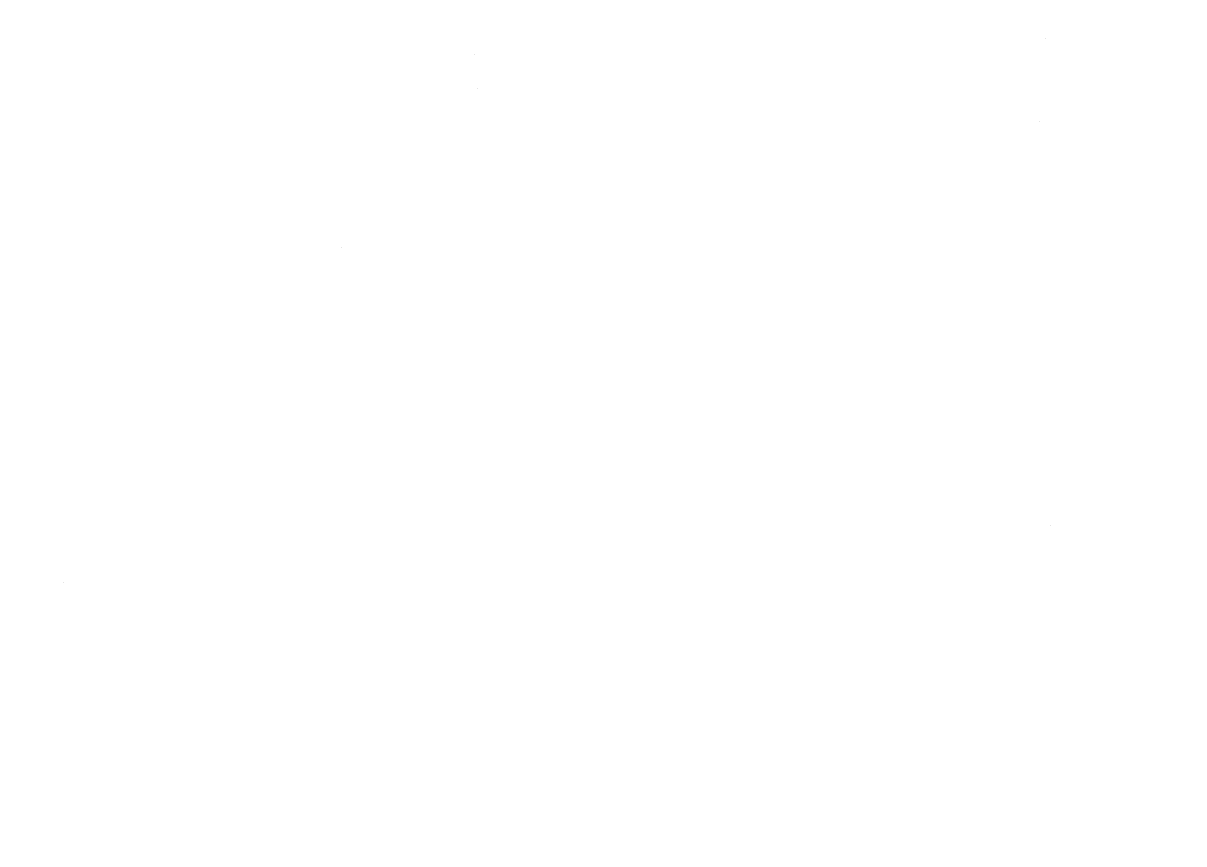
# Model space of a CAD drawing. Extents: x 0.1 to 49.5, y 17.6 to 52.5.
# Drawn here: x 6.135 to 7.66, y 48.67 to 49.749 of the extents above; entities that cross this region are included whole.
import ezdxf

# ---------------------------------------------------------------- set-up
doc = ezdxf.new("R2010")
doc.units = 0
doc.layers.get('0').update_dxf_attribs({"linetype": 'CONTINUOUS'})

msp = doc.modelspace()

# ---------------------------------------------------------------- linework, layer by layer
at = {"color": 7, "const_width": 0.0000000783}
for points in [[(6.2868, 49.6989), (6.264, 49.702), (6.2686, 49.7157), (6.2753, 49.7272), (6.284, 49.7364), (6.2946, 49.7432), (6.307, 49.7473), (6.3212, 49.7487), (6.3389, 49.7465), (6.354, 49.74), (6.3665, 49.7292), (6.3758, 49.7144), (6.3813, 49.6961), (6.3832, 49.6744), (6.3813, 49.6519), (6.3757, 49.633), (6.3663, 49.6177), (6.3539, 49.6065), (6.3393, 49.5998), (6.3224, 49.5976), (6.3061, 49.5998), (6.2919, 49.6064), (6.2798, 49.6173), (6.2706, 49.6323), (6.2651, 49.6508), (6.2633, 49.6729), (6.2633, 49.6746), (6.2633, 49.6767), (6.2634, 49.6794), (6.3604, 49.6794), (6.3585, 49.694), (6.3545, 49.7062), (6.3483, 49.7159), (6.3404, 49.7229), (6.3313, 49.7271), (6.3211, 49.7285), (6.3134, 49.7278), (6.3065, 49.7254), (6.3004, 49.7215), (6.2951, 49.7158), (6.2905, 49.7083), (6.2868, 49.6989)], [(6.431, 49.7454), (6.431, 49.7272), (6.4405, 49.7391), (6.4527, 49.7463), (6.4674, 49.7487), (6.4775, 49.7476), (6.487, 49.7445), (6.496, 49.7392), (6.504, 49.732), (6.5108, 49.7231), (6.5162, 49.7125), (6.5202, 49.7006), (6.5226, 49.6875), (6.5234, 49.6733), (6.5227, 49.6593), (6.5205, 49.6462), (6.5169, 49.634), (6.5118, 49.6232), (6.5053, 49.6142), (6.4974, 49.607), (6.4884, 49.6018), (6.4787, 49.5986), (6.4684, 49.5976), (6.4608, 49.5982), (6.4538, 49.6), (6.4474, 49.6031), (6.4417, 49.6071), (6.4367, 49.6119), (6.4325, 49.6175), (6.4325, 49.5458), (6.4105, 49.5458), (6.4105, 49.7454), (6.431, 49.7454)], [(6.7329, 49.6731), (6.7307, 49.6487), (6.724, 49.6288), (6.7128, 49.6136), (6.7008, 49.6047), (6.6871, 49.5994), (6.6719, 49.5976), (6.6551, 49.5998), (6.6405, 49.6063), (6.628, 49.6171), (6.6185, 49.6318), (6.6129, 49.6498), (6.611, 49.6711), (6.6118, 49.6884), (6.6143, 49.703), (6.6185, 49.715), (6.6243, 49.7249), (6.6316, 49.7332), (6.6404, 49.7398), (6.6503, 49.7448), (6.6608, 49.7477), (6.6719, 49.7487), (6.6889, 49.7465), (6.7036, 49.74), (6.716, 49.7292), (6.7254, 49.7143), (6.731, 49.6956), (6.7329, 49.6731)], [(6.7462, 49.7235), (6.7431, 49.7452), (6.7491, 49.7464), (6.7546, 49.7471), (6.7597, 49.7473), (6.7671, 49.7469), (6.7733, 49.7455), (6.7783, 49.7431), (6.7823, 49.74), (6.7854, 49.7363), (6.7877, 49.732), (6.7892, 49.7257), (6.7901, 49.7161), (6.7904, 49.7031), (6.7904, 49.6199), (6.8065, 49.6199), (6.8065, 49.6008), (6.7904, 49.6008), (6.7904, 49.565), (6.7684, 49.5503), (6.7684, 49.6008), (6.7462, 49.6008), (6.7462, 49.6199), (6.7684, 49.6199), (6.7684, 49.7044), (6.7683, 49.7106), (6.7679, 49.7151), (6.7673, 49.7179), (6.7663, 49.7198), (6.7651, 49.7214), (6.7635, 49.7227), (6.7615, 49.7237), (6.7589, 49.7243), (6.7559, 49.7245), (6.7532, 49.7244), (6.75, 49.724), (6.7462, 49.7235)], [(6.835, 49.6925), (6.8133, 49.6956), (6.8169, 49.711), (6.8229, 49.724), (6.8315, 49.7346), (6.842, 49.7424), (6.854, 49.7471), (6.8674, 49.7487), (6.8841, 49.7465), (6.8984, 49.7401), (6.9104, 49.7293), (6.9194, 49.7145), (6.9248, 49.696), (6.9266, 49.6737), (6.9258, 49.6587), (6.9235, 49.6451), (6.9196, 49.6327), (6.9142, 49.622), (6.9071, 49.6132), (6.8984, 49.6064), (6.8886, 49.6015), (6.8782, 49.5986), (6.8673, 49.5976), (6.854, 49.5989), (6.8425, 49.6029), (6.8326, 49.6095), (6.8247, 49.6185), (6.819, 49.6298), (6.8154, 49.6433), (6.8368, 49.647), (6.8394, 49.6381), (6.843, 49.6308), (6.8476, 49.6251), (6.8532, 49.621), (6.8595, 49.6185), (6.8664, 49.6177), (6.8769, 49.6192), (6.8859, 49.6236), (6.8935, 49.631), (6.8993, 49.6416), (6.9028, 49.6556), (6.9039, 49.673), (6.9028, 49.6907), (6.8995, 49.7048), (6.8939, 49.7153), (6.8865, 49.7227), (6.8778, 49.7271), (6.8677, 49.7285), (6.8595, 49.7276), (6.8523, 49.7246), (6.846, 49.7197), (6.8409, 49.7127), (6.8372, 49.7037), (6.835, 49.6925)], [(6.9755, 49.6008), (6.9534, 49.6008), (6.9534, 49.7454), (6.9755, 49.7454), (6.9755, 49.6008)], [(7.0594, 49.7454), (7.0594, 49.6008), (7.0396, 49.6008), (7.0396, 49.6228), (7.0346, 49.6137), (7.03, 49.6069), (7.0255, 49.6025), (7.0211, 49.5998), (7.0164, 49.5981), (7.0114, 49.5976), (7.0039, 49.5985), (6.9964, 49.6011), (6.9887, 49.6055), (6.9963, 49.6282), (7.0017, 49.6253), (7.0071, 49.6235), (7.0125, 49.6229), (7.0172, 49.6234), (7.0215, 49.625), (7.0255, 49.6277), (7.029, 49.6314), (7.0317, 49.6358), (7.0337, 49.6411), (7.0357, 49.6501), (7.037, 49.6597), (7.0374, 49.6697), (7.0374, 49.7454), (7.0594, 49.7454)], [(7.0807, 49.7235), (7.0776, 49.7452), (7.0835, 49.7464), (7.0891, 49.7471), (7.0942, 49.7473), (7.1016, 49.7469), (7.1078, 49.7455), (7.1128, 49.7431), (7.1168, 49.74), (7.1199, 49.7363), (7.1222, 49.732), (7.1237, 49.7257), (7.1246, 49.7161), (7.1249, 49.7031), (7.1249, 49.6199), (7.141, 49.6199), (7.141, 49.6008), (7.1249, 49.6008), (7.1249, 49.565), (7.1029, 49.5503), (7.1029, 49.6008), (7.0807, 49.6008), (7.0807, 49.6199), (7.1029, 49.6199), (7.1029, 49.7044), (7.1028, 49.7106), (7.1024, 49.7151), (7.1018, 49.7179), (7.1008, 49.7198), (7.0996, 49.7214), (7.098, 49.7227), (7.0959, 49.7237), (7.0934, 49.7243), (7.0904, 49.7245), (7.0877, 49.7244), (7.0845, 49.724), (7.0807, 49.7235)], [(7.2632, 49.7023), (7.2414, 49.6985), (7.2394, 49.7074), (7.236, 49.7149), (7.2311, 49.7208), (7.2248, 49.7251), (7.217, 49.7277), (7.2077, 49.7285), (7.1984, 49.7278), (7.1909, 49.7255), (7.1851, 49.7217), (7.1811, 49.7168), (7.1786, 49.7114), (7.1778, 49.7055), (7.1785, 49.7004), (7.1807, 49.696), (7.1843, 49.6925), (7.1888, 49.6901), (7.1963, 49.6873), (7.2068, 49.6842), (7.2213, 49.6798), (7.2326, 49.6759), (7.2405, 49.6724), (7.2462, 49.6687), (7.2509, 49.6641), (7.2547, 49.6586), (7.2574, 49.6526), (7.259, 49.6461), (7.2595, 49.6392), (7.2591, 49.633), (7.2577, 49.627), (7.2555, 49.6213), (7.2526, 49.6162), (7.2489, 49.6116), (7.2447, 49.6077), (7.2408, 49.605), (7.2362, 49.6026), (7.2307, 49.6005), (7.2246, 49.5989), (7.2182, 49.5979), (7.2116, 49.5976), (7.2018, 49.5981), (7.1928, 49.5998), (7.1847, 49.6025), (7.1777, 49.6061), (7.172, 49.6106), (7.1676, 49.6158), (7.1643, 49.622), (7.1618, 49.6294), (7.16, 49.6381), (7.1816, 49.6414), (7.1832, 49.6345), (7.186, 49.6287), (7.1901, 49.624), (7.1954, 49.6205), (7.2021, 49.6184), (7.21, 49.6177), (7.2192, 49.6183), (7.2264, 49.6202), (7.2317, 49.6233), (7.2353, 49.6272), (7.2375, 49.6316), (7.2382, 49.6364), (7.2379, 49.6395), (7.237, 49.6423), (7.2355, 49.645), (7.2334, 49.6474), (7.2305, 49.6496), (7.227, 49.6515), (7.2234, 49.6528), (7.2169, 49.6549), (7.2076, 49.6578), (7.1935, 49.6621), (7.1826, 49.6659), (7.1749, 49.6691), (7.1692, 49.6725), (7.1643, 49.6768), (7.1604, 49.682), (7.1575, 49.6881), (7.1557, 49.6951), (7.1551, 49.703), (7.1558, 49.711), (7.158, 49.7187), (7.1615, 49.726), (7.1665, 49.7327), (7.1727, 49.7383), (7.1801, 49.7428), (7.1886, 49.7461), (7.1977, 49.748), (7.2076, 49.7487), (7.2231, 49.7474), (7.236, 49.7435), (7.2462, 49.737), (7.254, 49.7279), (7.2597, 49.7164), (7.2632, 49.7023)], [(7.3048, 49.6989), (7.2821, 49.702), (7.2867, 49.7157), (7.2933, 49.7272), (7.302, 49.7364), (7.3126, 49.7432), (7.3251, 49.7473), (7.3393, 49.7487), (7.357, 49.7465), (7.3721, 49.74), (7.3845, 49.7292), (7.3938, 49.7144), (7.3994, 49.6961), (7.4013, 49.6744), (7.3994, 49.6519), (7.3938, 49.633), (7.3844, 49.6177), (7.372, 49.6065), (7.3574, 49.5998), (7.3405, 49.5976), (7.3242, 49.5998), (7.3099, 49.6064), (7.2979, 49.6173), (7.2887, 49.6323), (7.2832, 49.6508), (7.2813, 49.6729), (7.2813, 49.6746), (7.2814, 49.6767), (7.2814, 49.6794), (7.3785, 49.6794), (7.3766, 49.694), (7.3725, 49.7062), (7.3664, 49.7159), (7.3585, 49.7229), (7.3494, 49.7271), (7.3391, 49.7285), (7.3315, 49.7278), (7.3246, 49.7254), (7.3184, 49.7215), (7.3131, 49.7158), (7.3086, 49.7083), (7.3048, 49.6989)], [(7.5417, 49.6731), (7.5395, 49.6487), (7.5328, 49.6288), (7.5216, 49.6136), (7.5096, 49.6047), (7.4959, 49.5994), (7.4807, 49.5976), (7.4639, 49.5998), (7.4492, 49.6063), (7.4368, 49.6171), (7.4273, 49.6318), (7.4217, 49.6498), (7.4198, 49.6711), (7.4206, 49.6884), (7.4231, 49.703), (7.4273, 49.715), (7.4331, 49.7249), (7.4404, 49.7332), (7.4492, 49.7398), (7.4591, 49.7448), (7.4696, 49.7477), (7.4807, 49.7487), (7.4977, 49.7465), (7.5124, 49.74), (7.5248, 49.7292), (7.5342, 49.7143), (7.5398, 49.6956), (7.5417, 49.6731)], [(7.555, 49.7235), (7.5519, 49.7452), (7.5578, 49.7464), (7.5634, 49.7471), (7.5685, 49.7473), (7.5759, 49.7469), (7.5821, 49.7455), (7.5871, 49.7431), (7.5911, 49.74), (7.5942, 49.7363), (7.5965, 49.732), (7.598, 49.7257), (7.5988, 49.7161), (7.5991, 49.7031), (7.5991, 49.6199), (7.6153, 49.6199), (7.6153, 49.6008), (7.5991, 49.6008), (7.5991, 49.565), (7.5772, 49.5503), (7.5772, 49.6008), (7.555, 49.6008), (7.555, 49.6199), (7.5772, 49.6199), (7.5772, 49.7044), (7.5771, 49.7106), (7.5767, 49.7151), (7.5761, 49.7179), (7.5751, 49.7198), (7.5738, 49.7214), (7.5723, 49.7227), (7.5702, 49.7237), (7.5677, 49.7243), (7.5647, 49.7245), (7.562, 49.7244), (7.5588, 49.724), (7.555, 49.7235)], [(7.6666, 49.5997), (7.6599, 49.6023), (7.6538, 49.6057), (7.6489, 49.6098), (7.6451, 49.6146), (7.6422, 49.62), (7.6399, 49.626), (7.6382, 49.6327), (7.6376, 49.6384), (7.6371, 49.6463), (7.637, 49.6565), (7.637, 49.7454), (7.6591, 49.7454), (7.6591, 49.6575), (7.6594, 49.6483), (7.6602, 49.6409)], [(6.5007, 49.6733), (6.4995, 49.6902), (6.496, 49.7041), (6.4902, 49.7148), (6.4827, 49.7224), (6.4744, 49.727), (6.4653, 49.7285), (6.4561, 49.7271), (6.448, 49.7227), (6.4407, 49.7154), (6.4351, 49.7051), (6.4317, 49.6918), (6.4306, 49.6753), (6.4318, 49.6573), (6.4352, 49.6428), (6.4409, 49.6318), (6.4483, 49.624), (6.4568, 49.6194), (6.4663, 49.6179), (6.4755, 49.6193), (6.4837, 49.6238), (6.4908, 49.6312), (6.4963, 49.6418), (6.4996, 49.6558), (6.5007, 49.6733)], [(6.7102, 49.6731), (6.709, 49.6901), (6.7054, 49.704), (6.6993, 49.7147), (6.6914, 49.7224), (6.6823, 49.727), (6.6719, 49.7285), (6.6615, 49.727), (6.6524, 49.7224), (6.6446, 49.7147), (6.6385, 49.7038), (6.6349, 49.6897), (6.6336, 49.6723), (6.6349, 49.6559), (6.6385, 49.6423), (6.6446, 49.6317), (6.6525, 49.624), (6.6616, 49.6194), (6.6719, 49.6179), (6.6823, 49.6194), (6.6914, 49.624), (6.6993, 49.6316), (6.7054, 49.6423), (6.709, 49.6562), (6.7102, 49.6731)], [(7.519, 49.6731), (7.5178, 49.6901), (7.5142, 49.704), (7.5081, 49.7147), (7.5002, 49.7224), (7.4911, 49.727), (7.4807, 49.7285), (7.4703, 49.727), (7.4612, 49.7224), (7.4533, 49.7147), (7.4473, 49.7038), (7.4437, 49.6897), (7.4424, 49.6723), (7.4437, 49.6559), (7.4473, 49.6423), (7.4534, 49.6317), (7.4613, 49.624), (7.4704, 49.6194), (7.4807, 49.6179), (7.4911, 49.6194), (7.5002, 49.624), (7.5081, 49.6316), (7.5142, 49.6423), (7.5178, 49.6562), (7.519, 49.6731)], [(6.2865, 49.6593), (6.2881, 49.6481), (6.2909, 49.639), (6.2949, 49.6319), (6.3026, 49.624), (6.3117, 49.6193), (6.3222, 49.6177), (6.3318, 49.619), (6.3403, 49.6228), (6.3477, 49.629), (6.3536, 49.6374), (6.3574, 49.6475), (6.3592, 49.6593), (6.2865, 49.6593)], [(7.3046, 49.6593), (7.3062, 49.6481), (7.309, 49.639), (7.3129, 49.6319), (7.3206, 49.624), (7.3298, 49.6193), (7.3403, 49.6177), (7.3498, 49.619), (7.3584, 49.6228), (7.3658, 49.629), (7.3717, 49.6374), (7.3755, 49.6475), (7.3773, 49.6593), (7.3046, 49.6593)], [(6.9755, 49.574), (6.9755, 49.5458), (6.9534, 49.5458), (6.9534, 49.574), (6.9755, 49.574)], [(7.3183, 49.4519), (7.3183, 49.424), (7.2932, 49.424), (7.2932, 49.4519), (7.2937, 49.4615), (7.2954, 49.4698), (7.2981, 49.4768), (7.302, 49.4826), (7.3072, 49.4875), (7.3137, 49.4914), (7.3198, 49.4809), (7.3155, 49.4783), (7.3121, 49.475), (7.3095, 49.4709), (7.3076, 49.4659), (7.3064, 49.4595), (7.3058, 49.4519), (7.3183, 49.4519)], [(6.3338, 49.4519), (6.3338, 49.3073), (6.314, 49.3073), (6.314, 49.3279), (6.303, 49.3147), (6.2892, 49.3067), (6.2726, 49.3041), (6.2649, 49.3046), (6.2577, 49.3062), (6.2509, 49.3088), (6.2449, 49.3122), (6.24, 49.3163), (6.2362, 49.3211), (6.2332, 49.3265), (6.2309, 49.3325), (6.2293, 49.3392), (6.2286, 49.3449), (6.2282, 49.3528), (6.2281, 49.363), (6.2281, 49.4519), (6.2501, 49.4519), (6.2501, 49.364), (6.2504, 49.3548), (6.2513, 49.3474), (6.2527, 49.3416), (6.2549, 49.337), (6.2579, 49.333), (6.2618, 49.3297), (6.2665, 49.3273), (6.2716, 49.3258), (6.2772, 49.3253), (6.2862, 49.3264), (6.2943, 49.3297), (6.3015, 49.3353), (6.3072, 49.3439), (6.3106, 49.3564), (6.3118, 49.373), (6.3118, 49.4519), (6.3338, 49.4519)], [(6.4816, 49.3796), (6.4794, 49.3552), (6.4727, 49.3353), (6.4615, 49.3201), (6.4495, 49.3112), (6.4358, 49.3059), (6.4206, 49.3041), (6.4038, 49.3062), (6.3892, 49.3128), (6.3767, 49.3236), (6.3672, 49.3383), (6.3616, 49.3563), (6.3597, 49.3776), (6.3605, 49.3949), (6.363, 49.4095), (6.3672, 49.4215), (6.373, 49.4314), (6.3803, 49.4397), (6.3891, 49.4463), (6.399, 49.4513), (6.4095, 49.4542), (6.4206, 49.4552), (6.4376, 49.453), (6.4523, 49.4465), (6.4647, 49.4357), (6.4741, 49.4208), (6.4797, 49.4021), (6.4816, 49.3796)], [(6.5139, 49.399), (6.4923, 49.4021), (6.4959, 49.4175), (6.5019, 49.4305), (6.5104, 49.4411), (6.5209, 49.4489), (6.5329, 49.4536), (6.5464, 49.4552), (6.5631, 49.453), (6.5774, 49.4466), (6.5894, 49.4358), (6.5984, 49.421), (6.6038, 49.4025), (6.6056, 49.3802), (6.6048, 49.3652), (6.6025, 49.3516), (6.5986, 49.3392), (6.5931, 49.3285), (6.5861, 49.3197), (6.5773, 49.3129), (6.5676, 49.308), (6.5572, 49.3051), (6.5463, 49.3041), (6.533, 49.3054), (6.5215, 49.3094), (6.5116, 49.316), (6.5037, 49.325), (6.4979, 49.3363), (6.4943, 49.3498), (6.5158, 49.3535), (6.5183, 49.3446), (6.522, 49.3373), (6.5266, 49.3316), (6.5322, 49.3275), (6.5384, 49.325), (6.5454, 49.3242), (6.5558, 49.3257), (6.5649, 49.3301), (6.5725, 49.3375), (6.5783, 49.3481), (6.5818, 49.3621), (6.5829, 49.3795), (6.5818, 49.3972), (6.5785, 49.4113), (6.5729, 49.4218), (6.5655, 49.4292), (6.5568, 49.4336), (6.5467, 49.435), (6.5385, 49.4341), (6.5312, 49.4311), (6.525, 49.4262), (6.5199, 49.4192), (6.5162, 49.4102), (6.5139, 49.399)], [(6.7248, 49.4519), (6.7248, 49.2523), (6.7028, 49.2523), (6.7028, 49.4519), (6.7248, 49.4519)], [(6.7748, 49.4054), (6.752, 49.4085), (6.7566, 49.4222), (6.7633, 49.4337), (6.772, 49.4429), (6.7826, 49.4497), (6.795, 49.4538), (6.8092, 49.4552), (6.8269, 49.453), (6.842, 49.4465), (6.8545, 49.4357), (6.8638, 49.4209), (6.8694, 49.4026), (6.8712, 49.3809), (6.8693, 49.3584), (6.8637, 49.3395), (6.8543, 49.3242), (6.8419, 49.313), (6.8273, 49.3063), (6.8105, 49.3041), (6.7941, 49.3063), (6.7799, 49.3129), (6.7678, 49.3238), (6.7586, 49.3388), (6.7531, 49.3573), (6.7513, 49.3794), (6.7513, 49.3811), (6.7513, 49.3832), (6.7514, 49.3859), (6.8484, 49.3859), (6.8465, 49.4005), (6.8425, 49.4127), (6.8363, 49.4224), (6.8284, 49.4294), (6.8194, 49.4336), (6.8091, 49.435), (6.8014, 49.4343), (6.7945, 49.4319), (6.7884, 49.428), (6.7831, 49.4223), (6.7785, 49.4148), (6.7748, 49.4054)], [(7.0731, 49.4519), (7.0731, 49.3073), (7.0533, 49.3073), (7.0533, 49.3279), (7.0423, 49.3147), (7.0285, 49.3067), (7.0119, 49.3041), (7.0043, 49.3046), (6.997, 49.3062), (6.9903, 49.3088), (6.9842, 49.3122), (6.9793, 49.3163), (6.9755, 49.3211), (6.9726, 49.3265), (6.9703, 49.3325), (6.9686, 49.3392), (6.968, 49.3449), (6.9675, 49.3528), (6.9674, 49.363), (6.9674, 49.4519), (6.9895, 49.4519), (6.9895, 49.364), (6.9897, 49.3548), (6.9906, 49.3474), (6.992, 49.3416), (6.9942, 49.337), (6.9972, 49.333), (7.0012, 49.3297), (7.0058, 49.3273), (7.0109, 49.3258), (7.0165, 49.3253), (7.0255, 49.3264), (7.0336, 49.3297), (7.0409, 49.3353), (7.0465, 49.3439), (7.05, 49.3564), (7.0511, 49.373), (7.0511, 49.4519), (7.0731, 49.4519)], [(7.1288, 49.3073), (7.1067, 49.3073), (7.1067, 49.4519), (7.1288, 49.4519), (7.1288, 49.3073)], [(7.2632, 49.4088), (7.2414, 49.405), (7.2394, 49.4139), (7.236, 49.4214), (7.2311, 49.4273), (7.2248, 49.4316), (7.217, 49.4342), (7.2077, 49.435), (7.1984, 49.4343), (7.1909, 49.432), (7.1851, 49.4282), (7.1811, 49.4233), (7.1786, 49.4179), (7.1778, 49.412), (7.1785, 49.4069), (7.1807, 49.4025), (7.1843, 49.399), (7.1888, 49.3966), (7.1963, 49.3938), (7.2068, 49.3907), (7.2213, 49.3863), (7.2326, 49.3824), (7.2405, 49.3789), (7.2462, 49.3752), (7.2509, 49.3706), (7.2547, 49.3651), (7.2574, 49.3591), (7.259, 49.3526), (7.2595, 49.3457), (7.2591, 49.3395), (7.2577, 49.3335), (7.2555, 49.3278), (7.2526, 49.3227), (7.2489, 49.3181), (7.2447, 49.3142), (7.2408, 49.3115), (7.2362, 49.3091), (7.2307, 49.307), (7.2246, 49.3054), (7.2182, 49.3044), (7.2116, 49.3041), (7.2018, 49.3046), (7.1928, 49.3063), (7.1847, 49.309), (7.1777, 49.3126), (7.172, 49.3171), (7.1676, 49.3223), (7.1643, 49.3285), (7.1618, 49.3359), (7.16, 49.3446), (7.1816, 49.3479), (7.1832, 49.341), (7.186, 49.3352), (7.1901, 49.3305), (7.1954, 49.327), (7.2021, 49.3249), (7.21, 49.3242), (7.2192, 49.3248), (7.2264, 49.3267), (7.2317, 49.3298), (7.2353, 49.3337), (7.2375, 49.3381), (7.2382, 49.3429), (7.2379, 49.3459), (7.237, 49.3488), (7.2355, 49.3515), (7.2334, 49.3539), (7.2305, 49.3561), (7.227, 49.358), (7.2234, 49.3593), (7.2169, 49.3614), (7.2076, 49.3643), (7.1935, 49.3686), (7.1826, 49.3724), (7.1749, 49.3756), (7.1692, 49.379), (7.1643, 49.3833), (7.1604, 49.3885), (7.1575, 49.3946), (7.1557, 49.4016), (7.1551, 49.4095), (7.1558, 49.4175), (7.158, 49.4252), (7.1615, 49.4325), (7.1665, 49.4392), (7.1727, 49.4448), (7.1801, 49.4493), (7.1886, 49.4526), (7.1977, 49.4545), (7.2076, 49.4552), (7.2231, 49.4539), (7.236, 49.45), (7.2462, 49.4435), (7.254, 49.4344), (7.2597, 49.4229), (7.2632, 49.4088)], [(7.4636, 49.4519), (7.4636, 49.3073), (7.4438, 49.3073), (7.4438, 49.3279), (7.4328, 49.3147), (7.419, 49.3067), (7.4024, 49.3041), (7.3947, 49.3046), (7.3875, 49.3062), (7.3807, 49.3088), (7.3747, 49.3122), (7.3698, 49.3163), (7.366, 49.3211), (7.363, 49.3265), (7.3608, 49.3325), (7.3591, 49.3392), (7.3584, 49.3449), (7.358, 49.3528), (7.3579, 49.363), (7.3579, 49.4519), (7.38, 49.4519), (7.38, 49.364), (7.3802, 49.3548), (7.3811, 49.3474), (7.3825, 49.3416), (7.3847, 49.337), (7.3877, 49.333), (7.3917, 49.3297), (7.3963, 49.3273), (7.4014, 49.3258), (7.407, 49.3253), (7.416, 49.3264), (7.4241, 49.3297), (7.4314, 49.3353), (7.437, 49.3439), (7.4404, 49.3564), (7.4416, 49.373), (7.4416, 49.4519), (7.4636, 49.4519)], [(7.5193, 49.3073), (7.4972, 49.3073), (7.4972, 49.4519), (7.5193, 49.4519), (7.5193, 49.3073)], [(7.5838, 49.4519), (7.5838, 49.3264), (7.6033, 49.3264), (7.6033, 49.3073), (7.5838, 49.3073), (7.5838, 49.292), (7.5836, 49.2831), (7.5828, 49.2759), (7.5815, 49.2703), (7.5788, 49.2644), (7.5751, 49.2592), (7.5703, 49.2549), (7.5642, 49.2516), (7.5567, 49.2496), (7.5478, 49.2489), (7.5414, 49.2492), (7.5345, 49.25), (7.5272, 49.2514), (7.5305, 49.2728), (7.535, 49.272), (7.5394, 49.2716), (7.5435, 49.2714), (7.5496, 49.2719), (7.5543, 49.2735), (7.5577, 49.2762), (7.56, 49.2803), (7.5614, 49.2862), (7.5619, 49.294), (7.5619, 49.3073), (7.5365, 49.3073), (7.5365, 49.3264), (7.5619, 49.3264), (7.5619, 49.4519), (7.5838, 49.4519)], [(6.4589, 49.3796), (6.4577, 49.3966), (6.4541, 49.4105), (6.448, 49.4212), (6.4401, 49.4289), (6.431, 49.4335), (6.4206, 49.435), (6.4102, 49.4335), (6.4011, 49.4289), (6.3933, 49.4212), (6.3872, 49.4103), (6.3836, 49.3962), (6.3823, 49.3788), (6.3836, 49.3624), (6.3872, 49.3488), (6.3933, 49.3382), (6.4012, 49.3305), (6.4103, 49.3259), (6.4206, 49.3244), (6.431, 49.3259), (6.4401, 49.3305), (6.448, 49.3381), (6.4541, 49.3488), (6.4577, 49.3627), (6.4589, 49.3796)], [(6.2028, 49.392), (6.2028, 49.3674), (6.1351, 49.3674), (6.1351, 49.392), (6.2028, 49.392)], [(6.7746, 49.3657), (6.7761, 49.3546), (6.7789, 49.3455), (6.7829, 49.3384), (6.7906, 49.3305), (6.7997, 49.3258), (6.8102, 49.3242), (6.8198, 49.3255), (6.8283, 49.3292), (6.8358, 49.3355), (6.8416, 49.3439), (6.8454, 49.354), (6.8472, 49.3657), (6.7746, 49.3657)], [(7.1288, 49.2805), (7.1288, 49.2523), (7.1067, 49.2523), (7.1067, 49.2805), (7.1288, 49.2805)], [(7.5193, 49.2805), (7.5193, 49.2523), (7.4972, 49.2523), (7.4972, 49.2805), (7.5193, 49.2805)], [(6.6265, 49.2138), (6.6265, 49.0138), (6.6064, 49.0138), (6.6064, 49.0326), (6.6015, 49.0259), (6.5962, 49.0204), (6.5904, 49.0161), (6.584, 49.013), (6.5768, 49.0112), (6.5687, 49.0106), (6.558, 49.0116), (6.5482, 49.0148), (6.5393, 49.0201), (6.5315, 49.0273), (6.5251, 49.0363), (6.5201, 49.047), (6.5165, 49.0589), (6.5143, 49.0716), (6.5136, 49.085), (6.5144, 49.0993), (6.5168, 49.1127), (6.5207, 49.125), (6.5262, 49.1359), (6.5332, 49.145), (6.5416, 49.1522), (6.5508, 49.1575), (6.5604, 49.1606), (6.5703, 49.1617), (6.5774, 49.1611), (6.584, 49.1594), (6.5901, 49.1565), (6.5956, 49.1528), (6.6004, 49.1484), (6.6045, 49.1434), (6.6045, 49.2138), (6.6265, 49.2138)], [(6.179, 49.1406), (6.187, 49.1475), (6.1949, 49.153), (6.2025, 49.1569), (6.2103, 49.1596), (6.2184, 49.1612), (6.2269, 49.1617), (6.2401, 49.1604), (6.251, 49.1565), (6.2598, 49.1501), (6.2662, 49.1416), (6.2701, 49.1317), (6.2713, 49.1203), (6.2709, 49.1134), (6.2694, 49.107), (6.267, 49.1009), (6.2638, 49.0954), (6.26, 49.0907), (6.2556, 49.0868), (6.2507, 49.0836), (6.2454, 49.0809), (6.2397, 49.0788), (6.2347, 49.0775), (6.2281, 49.0763), (6.2201, 49.0751), (6.2039, 49.0726), (6.1908, 49.0698), (6.1808, 49.0667), (6.1807, 49.0637), (6.1807, 49.0616), (6.1807, 49.0603), (6.1814, 49.0513), (6.1834, 49.0442), (6.1869, 49.0392), (6.1935, 49.0346), (6.2018, 49.0318), (6.212, 49.0309), (6.2215, 49.0315), (6.2292, 49.0336), (6.235, 49.0369), (6.2395, 49.042), (6.2432, 49.0491), (6.246, 49.0584), (6.2675, 49.0551), (6.2652, 49.0455), (6.2619, 49.0372), (6.2579, 49.0302), (6.2527, 49.0244), (6.2462, 49.0196), (6.2384, 49.0157), (6.2294, 49.0128), (6.2196, 49.0111), (6.2088, 49.0106), (6.1984, 49.0111), (6.1894, 49.0125), (6.1818, 49.0149), (6.1754, 49.0181), (6.1703, 49.0217), (6.1665, 49.0259), (6.1635, 49.0307), (6.1612, 49.0362), (6.1596, 49.0426), (6.159, 49.0479), (6.1586, 49.0554), (6.1585, 49.0652), (6.1585, 49.0978), (6.1583, 49.1178), (6.1579, 49.1322), (6.1571, 49.1411), (6.1558, 49.147), (6.154, 49.1528), (6.1515, 49.1584), (6.1745, 49.1584), (6.1766, 49.1531), (6.178, 49.1471), (6.179, 49.1406)], [(6.4021, 49.1406), (6.4101, 49.1475), (6.418, 49.153), (6.4257, 49.1569), (6.4334, 49.1596), (6.4415, 49.1612), (6.45, 49.1617), (6.4632, 49.1604), (6.4742, 49.1565), (6.4829, 49.1501), (6.4893, 49.1416), (6.4932, 49.1317), (6.4945, 49.1203), (6.494, 49.1134), (6.4925, 49.107), (6.4901, 49.1009), (6.4869, 49.0954), (6.4831, 49.0907), (6.4787, 49.0868), (6.4738, 49.0836), (6.4685, 49.0809), (6.4628, 49.0788), (6.4578, 49.0775), (6.4512, 49.0763), (6.4432, 49.0751), (6.427, 49.0726), (6.4139, 49.0698), (6.4039, 49.0667), (6.4038, 49.0637), (6.4038, 49.0616), (6.4038, 49.0603), (6.4045, 49.0513), (6.4066, 49.0442), (6.41, 49.0392), (6.4166, 49.0346), (6.425, 49.0318), (6.4352, 49.0309), (6.4446, 49.0315), (6.4523, 49.0336), (6.4581, 49.0369), (6.4626, 49.042), (6.4663, 49.0491), (6.4691, 49.0584), (6.4907, 49.0551), (6.4883, 49.0455), (6.485, 49.0372), (6.481, 49.0302), (6.4758, 49.0244), (6.4693, 49.0196), (6.4615, 49.0157), (6.4526, 49.0128), (6.4427, 49.0111), (6.432, 49.0106), (6.4216, 49.0111), (6.4125, 49.0125), (6.4049, 49.0149), (6.3986, 49.0181), (6.3935, 49.0217), (6.3896, 49.0259), (6.3866, 49.0307), (6.3843, 49.0362), (6.3827, 49.0426), (6.3821, 49.0479), (6.3817, 49.0554), (6.3816, 49.0652), (6.3816, 49.0978), (6.3815, 49.1178), (6.381, 49.1322), (6.3802, 49.1411), (6.379, 49.147), (6.3771, 49.1528), (6.3746, 49.1584), (6.3977, 49.1584), (6.3997, 49.1531), (6.4011, 49.1471), (6.4021, 49.1406)], [(6.844, 49.0861), (6.8418, 49.0617), (6.8351, 49.0418), (6.8239, 49.0266), (6.8119, 49.0177), (6.7983, 49.0124), (6.783, 49.0106), (6.7662, 49.0127), (6.7516, 49.0193), (6.7391, 49.0301), (6.7297, 49.0448), (6.724, 49.0628), (6.7221, 49.0841), (6.7229, 49.1014), (6.7255, 49.116), (6.7296, 49.128), (6.7354, 49.1379), (6.7427, 49.1461), (6.7516, 49.1528), (6.7615, 49.1578), (6.7719, 49.1607), (6.783, 49.1617), (6.8001, 49.1595), (6.8148, 49.153), (6.8272, 49.1422), (6.8365, 49.1273), (6.8422, 49.1086), (6.844, 49.0861)], [(6.9701, 49.1153), (6.9483, 49.1115), (6.9463, 49.1204), (6.9429, 49.1279), (6.9381, 49.1338), (6.9317, 49.1381), (6.9239, 49.1407), (6.9146, 49.1415), (6.9053, 49.1408), (6.8978, 49.1385), (6.8921, 49.1347), (6.888, 49.1298), (6.8855, 49.1244), (6.8847, 49.1185), (6.8854, 49.1134), (6.8876, 49.109), (6.8912, 49.1055), (6.8957, 49.1031), (6.9032, 49.1003), (6.9137, 49.0972), (6.9283, 49.0928), (6.9395, 49.0889), (6.9474, 49.0854), (6.9531, 49.0816), (6.9579, 49.0771), (6.9616, 49.0716), (6.9643, 49.0656), (6.9659, 49.0591), (6.9664, 49.0522), (6.966, 49.046), (6.9647, 49.04), (6.9624, 49.0343), (6.9595, 49.0292), (6.9559, 49.0246), (6.9516, 49.0207), (6.9478, 49.018), (6.9431, 49.0156), (6.9376, 49.0135), (6.9315, 49.0119), (6.9252, 49.0109), (6.9185, 49.0106), (6.9087, 49.0111), (6.8998, 49.0128), (6.8916, 49.0155), (6.8846, 49.0191), (6.8789, 49.0236), (6.8745, 49.0288), (6.8712, 49.035), (6.8687, 49.0424), (6.8669, 49.0511), (6.8885, 49.0544), (6.8901, 49.0475), (6.8929, 49.0417), (6.897, 49.037), (6.9024, 49.0335), (6.909, 49.0314), (6.9169, 49.0307), (6.9261, 49.0313), (6.9333, 49.0332), (6.9386, 49.0363), (6.9422, 49.0402), (6.9444, 49.0446), (6.9451, 49.0494), (6.9448, 49.0524), (6.9439, 49.0553), (6.9424, 49.058), (6.9403, 49.0604), (6.9375, 49.0626), (6.934, 49.0645), (6.9303, 49.0658), (6.9238, 49.0679), (6.9145, 49.0708), (6.9004, 49.0751), (6.8896, 49.0789), (6.8818, 49.0821), (6.8761, 49.0855), (6.8713, 49.0898), (6.8673, 49.095), (6.8644, 49.1011), (6.8626, 49.1081), (6.862, 49.1159), (6.8627, 49.124), (6.8649, 49.1317), (6.8685, 49.139), (6.8734, 49.1457), (6.8796, 49.1513), (6.887, 49.1558), (6.8955, 49.1591), (6.9046, 49.161), (6.9145, 49.1617), (6.93, 49.1604), (6.9429, 49.1565), (6.9531, 49.15), (6.9609, 49.1409), (6.9666, 49.1294), (6.9701, 49.1153)], [(7.0156, 49.1584), (7.0156, 49.1372), (7.0269, 49.1508), (7.0407, 49.159), (7.0569, 49.1617), (7.0644, 49.1611), (7.0715, 49.1595), (7.0784, 49.1568), (7.0844, 49.1532), (7.0894, 49.1491), (7.0932, 49.1445), (7.0961, 49.1392), (7.0984, 49.1331), (7.1, 49.1263), (7.1007, 49.1205), (7.1012, 49.1129), (7.1013, 49.1034), (7.1013, 49.0138), (7.0793, 49.0138), (7.0793, 49.094), (7.0791, 49.1054), (7.0787, 49.1141), (7.0779, 49.1199), (7.076, 49.1259), (7.0731, 49.1309), (7.0691, 49.1351), (7.0643, 49.1381), (7.0587, 49.14), (7.0524, 49.1406), (7.046, 49.14), (7.0398, 49.1381), (7.0338, 49.1349), (7.0286, 49.1307), (7.0245, 49.1256), (7.0215, 49.1196), (7.0195, 49.1121), (7.0183, 49.1027), (7.0179, 49.0913), (7.0179, 49.0138), (6.9958, 49.0138), (6.9958, 49.1584), (7.0156, 49.1584)], [(7.2768, 49.1119), (7.254, 49.115), (7.2586, 49.1287), (7.2653, 49.1402), (7.274, 49.1494), (7.2846, 49.1562), (7.297, 49.1603), (7.3112, 49.1617), (7.3289, 49.1595), (7.344, 49.153), (7.3565, 49.1422), (7.3658, 49.1274), (7.3714, 49.1091), (7.3732, 49.0874), (7.3713, 49.0649), (7.3657, 49.046), (7.3563, 49.0307), (7.3439, 49.0195), (7.3293, 49.0128), (7.3124, 49.0106), (7.2961, 49.0128), (7.2819, 49.0194), (7.2698, 49.0303), (7.2606, 49.0453), (7.2551, 49.0638), (7.2533, 49.0859), (7.2533, 49.0876), (7.2533, 49.0897), (7.2534, 49.0924), (7.3504, 49.0924), (7.3485, 49.107), (7.3445, 49.1192), (7.3383, 49.1289), (7.3304, 49.1359), (7.3214, 49.1401), (7.3111, 49.1415), (7.3034, 49.1408), (7.2965, 49.1384), (7.2904, 49.1345), (7.2851, 49.1288), (7.2805, 49.1213), (7.2768, 49.1119)], [(7.5833, 49.0861), (7.5811, 49.0617), (7.5744, 49.0418), (7.5632, 49.0266), (7.5512, 49.0177), (7.5376, 49.0124), (7.5223, 49.0106), (7.5055, 49.0127), (7.4909, 49.0193), (7.4785, 49.0301), (7.469, 49.0448), (7.4633, 49.0628), (7.4614, 49.0841), (7.4623, 49.1014), (7.4648, 49.116), (7.469, 49.128), (7.4748, 49.1379), (7.4821, 49.1461), (7.4909, 49.1528), (7.5008, 49.1578), (7.5113, 49.1607), (7.5223, 49.1617), (7.5394, 49.1595), (7.5541, 49.153), (7.5665, 49.1422), (7.5759, 49.1273), (7.5815, 49.1086), (7.5833, 49.0861)], [(6.3477, 49.1584), (6.3477, 49.0138), (6.3278, 49.0138), (6.3278, 49.0358), (6.3229, 49.0267), (6.3182, 49.0199), (6.3138, 49.0155), (6.3094, 49.0128), (6.3046, 49.0111), (6.2996, 49.0106), (6.2922, 49.0115), (6.2846, 49.0141), (6.277, 49.0185), (6.2846, 49.0412), (6.29, 49.0383), (6.2954, 49.0365), (6.3007, 49.0359), (6.3054, 49.0364), (6.3097, 49.038), (6.3137, 49.0407), (6.3172, 49.0444), (6.3199, 49.0488), (6.3219, 49.0541), (6.324, 49.0631), (6.3252, 49.0727), (6.3256, 49.0827), (6.3256, 49.1584), (6.3477, 49.1584)], [(7.2268, 49.1584), (7.2268, 48.9588), (7.2047, 48.9588), (7.2047, 49.1584), (7.2268, 49.1584)], [(6.1808, 49.0859), (6.1901, 49.0893), (6.2021, 49.0924), (6.2168, 49.0951), (6.225, 49.0966), (6.2314, 49.0983), (6.2361, 49.1), (6.2395, 49.1021), (6.2424, 49.1048), (6.2447, 49.108), (6.2465, 49.1116), (6.2475, 49.1155), (6.2478, 49.1196), (6.2471, 49.1258), (6.2448, 49.1312), (6.2411, 49.136), (6.236, 49.1396), (6.2295, 49.1418), (6.2216, 49.1425), (6.2134, 49.1418), (6.2059, 49.1397), (6.1989, 49.1363), (6.1929, 49.1317), (6.188, 49.126), (6.1843, 49.1194), (6.1824, 49.1129), (6.1812, 49.1048), (6.1808, 49.0948), (6.1808, 49.0859)], [(6.4039, 49.0859), (6.4132, 49.0893), (6.4253, 49.0924), (6.4399, 49.0951), (6.4481, 49.0966), (6.4545, 49.0983), (6.4592, 49.1), (6.4626, 49.1021), (6.4655, 49.1048), (6.4679, 49.108), (6.4696, 49.1116), (6.4706, 49.1155), (6.4709, 49.1196), (6.4702, 49.1258), (6.468, 49.1312), (6.4643, 49.136), (6.4591, 49.1396), (6.4526, 49.1418), (6.4447, 49.1425), (6.4365, 49.1418), (6.429, 49.1397), (6.422, 49.1363), (6.416, 49.1317), (6.4112, 49.126), (6.4075, 49.1194), (6.4055, 49.1129), (6.4043, 49.1048), (6.4039, 49.0948), (6.4039, 49.0859)], [(6.6066, 49.087), (6.6054, 49.1039), (6.602, 49.1177), (6.5964, 49.1282), (6.5891, 49.1356), (6.5809, 49.1401), (6.5718, 49.1415), (6.5624, 49.14), (6.554, 49.1354), (6.5466, 49.1277), (6.5408, 49.1168), (6.5373, 49.1026), (6.5361, 49.0849), (6.5373, 49.068), (6.5407, 49.0542), (6.5463, 49.0435), (6.5536, 49.0359), (6.5618, 49.0313), (6.5708, 49.0298), (6.5798, 49.0314), (6.5881, 49.0363), (6.5957, 49.0444), (6.6017, 49.0556), (6.6054, 49.0698), (6.6066, 49.087)], [(6.8214, 49.0861), (6.8201, 49.1031), (6.8165, 49.117), (6.8105, 49.1277), (6.8026, 49.1354), (6.7934, 49.14), (6.783, 49.1415), (6.7727, 49.14), (6.7636, 49.1354), (6.7557, 49.1277), (6.7496, 49.1168), (6.746, 49.1027), (6.7448, 49.0853), (6.746, 49.0689), (6.7497, 49.0553), (6.7557, 49.0447), (6.7636, 49.037), (6.7727, 49.0324), (6.783, 49.0309), (6.7934, 49.0324), (6.8026, 49.037), (6.8105, 49.0446), (6.8165, 49.0553), (6.8201, 49.0692), (6.8214, 49.0861)], [(7.5607, 49.0861), (7.5595, 49.1031), (7.5558, 49.117), (7.5498, 49.1277), (7.5419, 49.1354), (7.5327, 49.14), (7.5223, 49.1415), (7.512, 49.14), (7.5029, 49.1354), (7.495, 49.1277), (7.4889, 49.1168), (7.4853, 49.1027), (7.4841, 49.0853), (7.4853, 49.0689), (7.489, 49.0553), (7.4951, 49.0447), (7.503, 49.037), (7.5121, 49.0324), (7.5223, 49.0309), (7.5327, 49.0324), (7.5419, 49.037), (7.5498, 49.0446), (7.5558, 49.0553), (7.5595, 49.0692), (7.5607, 49.0861)], [(7.2765, 49.0722), (7.2781, 49.0611), (7.2809, 49.052), (7.2849, 49.0449), (7.2926, 49.037), (7.3017, 49.0323), (7.3122, 49.0307), (7.3218, 49.032), (7.3303, 49.0357), (7.3377, 49.042), (7.3436, 49.0504), (7.3474, 49.0605), (7.3492, 49.0722), (7.2765, 49.0722)], [(6.7749, 48.8218), (6.7531, 48.818), (6.7512, 48.8269), (6.7477, 48.8344), (6.7429, 48.8403), (6.7365, 48.8446), (6.7287, 48.8472), (6.7194, 48.848), (6.7102, 48.8473), (6.7026, 48.845), (6.6969, 48.8412), (6.6928, 48.8363), (6.6903, 48.8309), (6.6895, 48.825), (6.6902, 48.8199), (6.6924, 48.8155), (6.696, 48.812), (6.7005, 48.8096), (6.708, 48.8068), (6.7186, 48.8037), (6.7331, 48.7993), (6.7443, 48.7954), (6.7522, 48.7919), (6.7579, 48.7881), (6.7627, 48.7836), (6.7664, 48.7781), (6.7691, 48.7721), (6.7707, 48.7656), (6.7712, 48.7587), (6.7708, 48.7524), (6.7695, 48.7465), (6.7673, 48.7408), (6.7643, 48.7357), (6.7607, 48.7311), (6.7564, 48.7272), (6.7526, 48.7245), (6.7479, 48.7221), (6.7424, 48.72), (6.7363, 48.7184), (6.73, 48.7174), (6.7233, 48.7171), (6.7135, 48.7176), (6.7046, 48.7193), (6.6964, 48.722), (6.6894, 48.7256), (6.6837, 48.7301), (6.6793, 48.7353), (6.6761, 48.7415), (6.6735, 48.7489), (6.6718, 48.7576), (6.6933, 48.7609), (6.6949, 48.754), (6.6978, 48.7482), (6.7018, 48.7435), (6.7072, 48.74), (6.7138, 48.7379), (6.7217, 48.7372), (6.7309, 48.7378), (6.7381, 48.7397), (6.7434, 48.7428), (6.747, 48.7467), (6.7492, 48.7511), (6.7499, 48.7559), (6.7496, 48.7589), (6.7487, 48.7618), (6.7472, 48.7645), (6.7451, 48.7669), (6.7423, 48.7691), (6.7388, 48.771), (6.7351, 48.7723), (6.7286, 48.7744), (6.7193, 48.7772), (6.7053, 48.7816), (6.6944, 48.7854), (6.6866, 48.7886), (6.6809, 48.792), (6.6761, 48.7963), (6.6721, 48.8015), (6.6692, 48.8076), (6.6674, 48.8146), (6.6669, 48.8224), (6.6676, 48.8305), (6.6697, 48.8381), (6.6733, 48.8455), (6.6782, 48.8522), (6.6844, 48.8578), (6.6918, 48.8623), (6.7003, 48.8656), (6.7094, 48.8675), (6.7193, 48.8682), (6.7349, 48.8669), (6.7477, 48.863), (6.7579, 48.8565), (6.7657, 48.8474), (6.7714, 48.8359), (6.7749, 48.8218)], [(6.8207, 48.8471), (6.8288, 48.854), (6.8367, 48.8595), (6.8443, 48.8634), (6.8521, 48.8661), (6.8602, 48.8677), (6.8687, 48.8682), (6.8818, 48.8669), (6.8928, 48.863), (6.9016, 48.8566), (6.908, 48.8481), (6.9118, 48.8382), (6.9131, 48.8268), (6.9126, 48.8199), (6.9112, 48.8135), (6.9088, 48.8074), (6.9056, 48.8019), (6.9018, 48.7972), (6.8974, 48.7933), (6.8925, 48.7901), (6.8872, 48.7874), (6.8815, 48.7853), (6.8765, 48.784), (6.8699, 48.7828), (6.8619, 48.7816), (6.8457, 48.7791), (6.8326, 48.7763), (6.8226, 48.7732), (6.8225, 48.7702), (6.8225, 48.7681), (6.8225, 48.7668), (6.8232, 48.7578), (6.8252, 48.7507), (6.8287, 48.7457), (6.8353, 48.7411), (6.8436, 48.7383), (6.8538, 48.7374), (6.8633, 48.738), (6.871, 48.7401), (6.8768, 48.7434), (6.8813, 48.7485), (6.885, 48.7556), (6.8878, 48.7649), (6.9093, 48.7616), (6.9069, 48.752), (6.9037, 48.7437), (6.8996, 48.7367), (6.8945, 48.7309), (6.888, 48.7261), (6.8802, 48.7222), (6.8712, 48.7193), (6.8614, 48.7176), (6.8506, 48.7171), (6.8402, 48.7176), (6.8312, 48.719), (6.8236, 48.7214), (6.8172, 48.7246), (6.8121, 48.7282), (6.8082, 48.7324), (6.8053, 48.7372), (6.803, 48.7427), (6.8014, 48.7491), (6.8008, 48.7544), (6.8004, 48.7619), (6.8003, 48.7717), (6.8003, 48.8043), (6.8001, 48.8243), (6.7997, 48.8387), (6.7989, 48.8476), (6.7976, 48.8535), (6.7958, 48.8593), (6.7933, 48.8649), (6.8163, 48.8649), (6.8183, 48.8596), (6.8198, 48.8536), (6.8207, 48.8471)], [(6.9895, 48.8649), (6.9895, 48.7203), (6.9696, 48.7203), (6.9696, 48.7423), (6.9647, 48.7332), (6.96, 48.7264), (6.9556, 48.722), (6.9512, 48.7193), (6.9464, 48.7176), (6.9414, 48.7171), (6.934, 48.718), (6.9264, 48.7206), (6.9188, 48.725), (6.9264, 48.7477), (6.9318, 48.7448), (6.9371, 48.743), (6.9425, 48.7424), (6.9472, 48.7429), (6.9515, 48.7445), (6.9555, 48.7472), (6.959, 48.7509), (6.9617, 48.7553), (6.9637, 48.7606), (6.9658, 48.7696), (6.967, 48.7792), (6.9674, 48.7892), (6.9674, 48.8649), (6.9895, 48.8649)], [(7.0397, 48.8184), (7.0169, 48.8215), (7.0215, 48.8352), (7.0282, 48.8467), (7.0369, 48.8559), (7.0475, 48.8627), (7.0599, 48.8668), (7.0741, 48.8682), (7.0918, 48.866), (7.1069, 48.8595), (7.1194, 48.8487), (7.1287, 48.8339), (7.1343, 48.8156), (7.1361, 48.7939), (7.1342, 48.7714), (7.1286, 48.7525), (7.1192, 48.7372), (7.1068, 48.726), (7.0922, 48.7193), (7.0754, 48.7171), (7.059, 48.7193), (7.0448, 48.7258), (7.0327, 48.7368), (7.0235, 48.7518), (7.018, 48.7703), (7.0162, 48.7924), (7.0162, 48.7941), (7.0162, 48.7962), (7.0163, 48.7989), (7.1133, 48.7989), (7.1114, 48.8135), (7.1074, 48.8257), (7.1012, 48.8354), (7.0933, 48.8424), (7.0843, 48.8466), (7.074, 48.848), (7.0663, 48.8473), (7.0594, 48.8449), (7.0533, 48.841), (7.048, 48.8353), (7.0434, 48.8278), (7.0397, 48.8184)], [(7.1693, 48.812), (7.1476, 48.8151), (7.1512, 48.8305), (7.1573, 48.8435), (7.1658, 48.8541), (7.1763, 48.8619), (7.1883, 48.8666), (7.2018, 48.8682), (7.2184, 48.866), (7.2328, 48.8596), (7.2447, 48.8488), (7.2538, 48.834), (7.2592, 48.8155), (7.261, 48.7932), (7.2602, 48.7782), (7.2579, 48.7646), (7.254, 48.7522), (7.2485, 48.7415), (7.2414, 48.7327), (7.2327, 48.7259), (7.2229, 48.721), (7.2126, 48.7181), (7.2017, 48.7171), (7.1884, 48.7184), (7.1768, 48.7224), (7.167, 48.729), (7.1591, 48.738), (7.1533, 48.7493), (7.1497, 48.7628), (7.1712, 48.7665), (7.1737, 48.7576), (7.1773, 48.7503), (7.182, 48.7446), (7.1876, 48.7405), (7.1938, 48.738), (7.2008, 48.7372), (7.2112, 48.7387), (7.2203, 48.7431), (7.2279, 48.7505), (7.2337, 48.7611), (7.2372, 48.7751), (7.2383, 48.7925), (7.2372, 48.8102), (7.2338, 48.8243), (7.2283, 48.8348), (7.2209, 48.8422), (7.2121, 48.8466), (7.202, 48.848), (7.1939, 48.8471), (7.1866, 48.8441), (7.1804, 48.8392), (7.1753, 48.8322), (7.1716, 48.8232), (7.1693, 48.812)], [(7.338, 48.8649), (7.338, 48.7203), (7.3182, 48.7203), (7.3182, 48.7423), (7.3133, 48.7332), (7.3086, 48.7264), (7.3042, 48.722), (7.2997, 48.7193), (7.295, 48.7176), (7.29, 48.7171), (7.2825, 48.718), (7.275, 48.7206), (7.2673, 48.725), (7.2749, 48.7477), (7.2803, 48.7448), (7.2857, 48.743), (7.2911, 48.7424), (7.2958, 48.7429), (7.3001, 48.7445), (7.3041, 48.7472), (7.3076, 48.7509), (7.3103, 48.7553), (7.3123, 48.7606), (7.3144, 48.7696), (7.3156, 48.7792), (7.316, 48.7892), (7.316, 48.8649), (7.338, 48.8649)], [(7.3883, 48.8184), (7.3655, 48.8215), (7.3701, 48.8352), (7.3768, 48.8467), (7.3855, 48.8559), (7.3961, 48.8627), (7.4085, 48.8668), (7.4227, 48.8682), (7.4404, 48.866), (7.4555, 48.8595), (7.468, 48.8487), (7.4773, 48.8339), (7.4829, 48.8156), (7.4847, 48.7939), (7.4828, 48.7714), (7.4772, 48.7525), (7.4678, 48.7372), (7.4554, 48.726), (7.4408, 48.7193), (7.4239, 48.7171), (7.4076, 48.7193), (7.3934, 48.7258), (7.3813, 48.7368), (7.3721, 48.7518), (7.3666, 48.7703), (7.3648, 48.7924), (7.3648, 48.7941), (7.3648, 48.7962), (7.3649, 48.7989), (7.4619, 48.7989), (7.46, 48.8135), (7.456, 48.8257), (7.4498, 48.8354), (7.4419, 48.8424), (7.4329, 48.8466), (7.4226, 48.848), (7.4149, 48.8473), (7.408, 48.8449), (7.4019, 48.841), (7.3966, 48.8353), (7.392, 48.8278), (7.3883, 48.8184)], [(7.4989, 48.843), (7.4957, 48.8647), (7.5017, 48.8659), (7.5073, 48.8666), (7.5124, 48.8668), (7.5198, 48.8664), (7.526, 48.865), (7.531, 48.8626), (7.535, 48.8595), (7.5381, 48.8558), (7.5403, 48.8515), (7.5418, 48.8452), (7.5427, 48.8356), (7.543, 48.8226), (7.543, 48.7394), (7.5592, 48.7394), (7.5592, 48.7203), (7.543, 48.7203), (7.543, 48.6845), (7.5211, 48.6698), (7.5211, 48.7203), (7.4989, 48.7203), (7.4989, 48.7394), (7.5211, 48.7394), (7.5211, 48.8239), (7.521, 48.8301), (7.5206, 48.8346), (7.5199, 48.8374), (7.519, 48.8393), (7.5177, 48.8409), (7.5161, 48.8422), (7.5141, 48.8432), (7.5116, 48.8438), (7.5086, 48.844), (7.5059, 48.8439), (7.5027, 48.8435), (7.4989, 48.843)], [(7.6628, 48.7282), (7.6589, 48.7324), (7.656, 48.7372), (7.6537, 48.7427), (7.6521, 48.7491), (7.6515, 48.7544), (7.6511, 48.7619), (7.651, 48.7717), (7.651, 48.8043), (7.6508, 48.8243), (7.6504, 48.8387), (7.6496, 48.8476), (7.6483, 48.8535), (7.6465, 48.8593), (7.644, 48.8649), (7.667, 48.8649)], [(6.8226, 48.7924), (6.8319, 48.7958), (6.8439, 48.7989), (6.8586, 48.8016), (6.8668, 48.8031), (6.8732, 48.8048), (6.8778, 48.8065), (6.8813, 48.8086), (6.8842, 48.8113), (6.8865, 48.8145), (6.8882, 48.8181), (6.8893, 48.822), (6.8896, 48.8261), (6.8889, 48.8323), (6.8866, 48.8377), (6.8829, 48.8425), (6.8778, 48.8461), (6.8713, 48.8483), (6.8634, 48.849), (6.8552, 48.8483), (6.8476, 48.8462), (6.8407, 48.8428), (6.8347, 48.8382), (6.8298, 48.8325), (6.8261, 48.8259), (6.8242, 48.8194), (6.823, 48.8113), (6.8226, 48.8013), (6.8226, 48.7924)], [(7.0395, 48.7787), (7.041, 48.7676), (7.0438, 48.7585), (7.0478, 48.7514), (7.0555, 48.7435), (7.0646, 48.7388), (7.0751, 48.7372), (7.0847, 48.7385), (7.0932, 48.7422), (7.1007, 48.7485), (7.1065, 48.7569), (7.1103, 48.767), (7.1121, 48.7787), (7.0395, 48.7787)], [(7.388, 48.7787), (7.3896, 48.7676), (7.3924, 48.7585), (7.3964, 48.7514), (7.4041, 48.7435), (7.4132, 48.7388), (7.4237, 48.7372), (7.4333, 48.7385), (7.4418, 48.7422), (7.4492, 48.7485), (7.4551, 48.7569), (7.4589, 48.767), (7.4607, 48.7787), (7.388, 48.7787)]]:
    msp.add_lwpolyline(points, dxfattribs=at)

doc.saveas('drawing.dxf')
